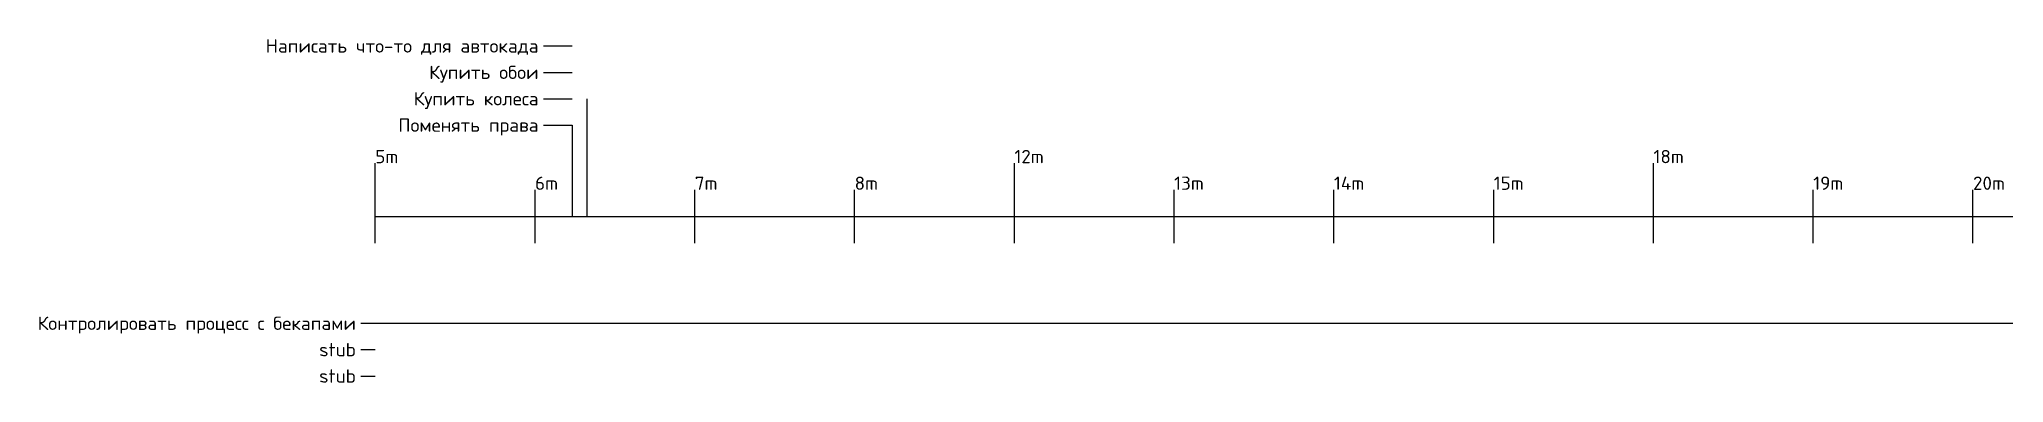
# Model space of a CAD drawing. Header units: millimetres. Extents: x -63 to 306, y -31 to 33.
import ezdxf
from ezdxf.enums import TextEntityAlignment as Align

# ---------------------------------------------------------------- set-up
doc = ezdxf.new("R2010")
doc.units = ezdxf.units.MM
doc.styles.add('Texxt', font='romans.shx')

msp = doc.modelspace()

# ---------------------------------------------------------------- linework, layer by layer
for p, q in [((31.59, 32.01), (37, 32.01)), ((31.59, 27.06), (37, 27.06)), ((31.59, 22.11), (37, 22.11)), ((39.7, 22.11), (39.7, 0)), ((31.59, 17.15), (37, 17.15)), ((37, 17.15), (37, 0)), ((0, -5), (0, 10)), ((120, -5), (120, 10)), ((240, -5), (240, 10)), ((30, -5), (30, 5)), ((60, -5), (60, 5)), ((90, -5), (90, 5)), ((150, -5), (150, 5)), ((180, -5), (180, 5)), ((210, -5), (210, 5)), ((270, -5), (270, 5)), ((300, -5), (300, 5)), ((-2.7, -20.04), (0, -20.04)), ((-2.7, -24.99), (0, -24.99)), ((-2.7, -29.94), (0, -29.94))]:
    msp.add_line(p, q)
for p in [(0, 0), (0, -20.04)]:
    msp.add_ray(p, (1, 0))

# ---------------------------------------------------------------- texts
at = {"style": 'Texxt'}
for s, p in [('Написать что-то для автокада', (30.65, 32.01)), ('Купить обои', (30.65, 27.06)), ('Купить колеса', (30.65, 22.11)), ('Поменять права', (30.65, 17.15)), ('Контролировать процесс с бекапами', (-3.64, -20.04)), ('stub', (-3.64, -24.99)), ('stub', (-3.64, -29.94))]:
    msp.add_text(s, height=2.5, dxfattribs=at).set_placement(p, align=Align.MIDDLE_RIGHT)
for s, p in [('5m', (0, 10)), ('12m', (120, 10)), ('18m', (240, 10)), ('6m', (30, 5)), ('7m', (60, 5)), ('8m', (90, 5)), ('13m', (150, 5)), ('14m', (180, 5)), ('15m', (210, 5)), ('19m', (270, 5)), ('20m', (300, 5))]:
    msp.add_text(s, height=2.5, dxfattribs=at).set_placement(p)

doc.saveas('drawing.dxf')
